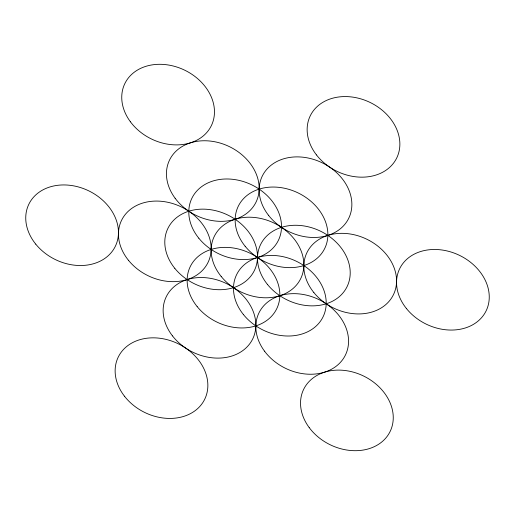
<?xml version="1.0" encoding="UTF-8"?>
<svg xmlns="http://www.w3.org/2000/svg" width="515" height="515" viewBox="0 0 515 515"><rect width="100%" height="100%" fill="white"/><g stroke="black" fill="none" stroke-linecap="round" stroke-linejoin="round"><path stroke-width="0.77" d="M221.154 276.42A48.095 38.207 26 0 0 300.593 278.853A48.095 38.207 26 0 0 250.754 217.227A48.095 38.207 26 0 0 221.154 276.42M128.454 260.281A48.095 38.207 26 0 0 207.893 262.721A48.095 38.207 26 0 0 158.054 201.095A48.095 38.207 26 0 0 128.454 260.281M313.854 292.552A48.095 38.207 26 0 0 393.293 294.992A48.095 38.207 26 0 0 343.454 233.359A48.095 38.207 26 0 0 313.854 292.552M174.804 268.347A48.095 38.207 26 0 0 254.243 270.787A48.095 38.207 26 0 0 204.404 209.161A48.095 38.207 26 0 0 174.804 268.347M267.504 284.486A48.095 38.207 26 0 0 346.943 286.926A48.095 38.207 26 0 0 297.103 225.293A48.095 38.207 26 0 0 267.504 284.486M197.148 306.573A48.095 38.207 26 0 0 276.594 309.013A48.095 38.207 26 0 0 226.755 247.387A48.095 38.207 26 0 0 197.148 306.573M264.523 351.153A48.095 38.207 26 0 0 344.432 356.908A48.095 38.207 26 0 0 297.644 293.788A48.095 38.207 26 0 0 264.523 351.153M243.498 314.639A48.095 38.207 26 0 0 322.944 317.079A48.095 38.207 26 0 0 273.105 255.453A48.095 38.207 26 0 0 243.498 314.639M172.474 335.883A48.095 38.207 26 0 0 252.17 339.977A48.095 38.207 26 0 0 203.843 277.591A48.095 38.207 26 0 0 172.474 335.883M245.153 246.26A48.095 38.207 26 0 0 324.598 248.7A48.095 38.207 26 0 0 274.759 187.067A48.095 38.207 26 0 0 245.153 246.26M175.126 198.249A48.095 38.207 26 0 0 255.034 204.004A48.095 38.207 26 0 0 208.247 140.891A48.095 38.207 26 0 0 175.126 198.249M198.803 238.194A48.095 38.207 26 0 0 278.248 240.627A48.095 38.207 26 0 0 228.409 179.001A48.095 38.207 26 0 0 198.803 238.194M268.482 215.251A48.095 38.207 26 0 0 348.179 219.345A48.095 38.207 26 0 0 299.852 156.953A48.095 38.207 26 0 0 268.482 215.251M35.754 244.149A48.095 38.207 26 0 0 115.193 246.588A48.095 38.207 26 0 0 65.353 184.962A48.095 38.207 26 0 0 35.754 244.149M124.469 396.196A48.095 38.207 26 0 0 204.172 400.297A48.095 38.207 26 0 0 155.845 337.904A48.095 38.207 26 0 0 124.469 396.196M309.219 427.605A48.095 38.207 26 0 0 389.128 433.36A48.095 38.207 26 0 0 342.34 370.24A48.095 38.207 26 0 0 309.219 427.605M406.554 308.685A48.095 38.207 26 0 0 485.993 311.124A48.095 38.207 26 0 0 436.154 249.498A48.095 38.207 26 0 0 406.554 308.685M316.48 154.931A48.095 38.207 26 0 0 396.183 159.032A48.095 38.207 26 0 0 347.857 96.64A48.095 38.207 26 0 0 316.48 154.931M130.43 121.804A48.095 38.207 26 0 0 210.339 127.559A48.095 38.207 26 0 0 163.551 64.439A48.095 38.207 26 0 0 130.43 121.804"/></g></svg>
